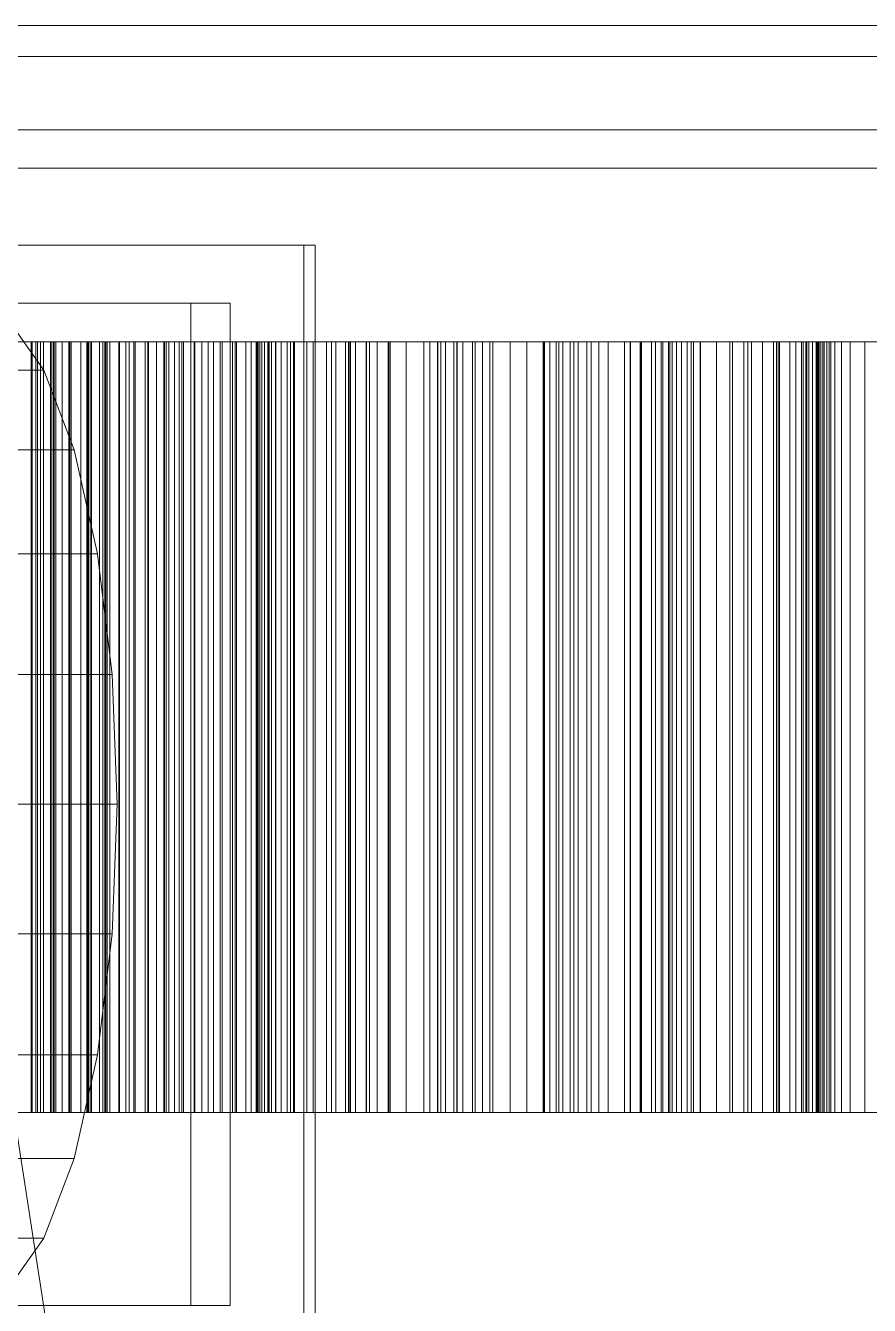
# Model space of a CAD drawing. Header units: millimetres. Extents: x -191664 to 191490, y -197311 to 10263.
# Drawn here: x 24928.1 to 25147, y -17500 to -17168 of the extents above; entities that cross this region are included whole.
import ezdxf

# ---------------------------------------------------------------- set-up
doc = ezdxf.new("R2010")
doc.units = ezdxf.units.MM
doc.layers.add('superior_briquetadora', color=7, linetype='Continuous', lineweight=0)
doc.layers.add('superior_C02', color=7, linetype='Continuous', lineweight=0)

msp = doc.modelspace()

# ---------------------------------------------------------------- linework, layer by layer
at = {"layer": 'superior_briquetadora', "color": 9, "true_color": 0xb9c3c2}
for p, q in [((24924.6, -17250), (24929.62, -17250)), ((24929.88, -17250), (24925.16, -17250)), ((24930.79, -17250), (24926.24, -17250)), ((24931.2, -17250), (24926.92, -17250)), ((24927.95, -17250), (24932.81, -17250)), ((24929.62, -17250), (24929.62, -17450)), ((24929.62, -17250), (24934.6, -17250)), ((24929.88, -17250), (24929.88, -17450)), ((24934.61, -17250), (24929.88, -17250)), ((24930.79, -17250), (24930.79, -17450)), ((24935.35, -17250), (24930.79, -17250)), ((24931.2, -17250), (24931.2, -17450)), ((24935.52, -17250), (24931.2, -17250)), ((24932.05, -17250), (24932.05, -17450)), ((24935.98, -17250), (24932.05, -17250)), ((24932.05, -17250), (24934.91, -17250)), ((24932.81, -17250), (24932.81, -17450)), ((24932.81, -17250), (24937.66, -17250)), ((24934.6, -17250), (24934.6, -17450)), ((24934.6, -17250), (24939.55, -17250)), ((24934.61, -17250), (24934.61, -17450)), ((24939.34, -17250), (24934.61, -17250)), ((24934.91, -17250), (24934.91, -17450)), ((24934.91, -17250), (24940, -17250)), ((24935.35, -17250), (24935.35, -17450)), ((24939.94, -17250), (24935.35, -17250)), ((24935.52, -17250), (24935.52, -17450)), ((24939.88, -17250), (24935.52, -17250)), ((24935.98, -17250), (24935.98, -17450)), ((24939.98, -17250), (24935.98, -17250)), ((24937.66, -17250), (24937.66, -17450)), ((24937.66, -17250), (24942.48, -17250)), ((24939.34, -17250), (24939.34, -17450)), ((24944.06, -17250), (24939.34, -17250)), ((24939.55, -17250), (24939.55, -17450)), ((24939.55, -17250), (24944.47, -17250)), ((24939.88, -17250), (24939.88, -17450)), ((24944.28, -17250), (24939.88, -17250)), ((24939.94, -17250), (24939.94, -17450)), ((24944.55, -17250), (24939.94, -17250)), ((24939.98, -17250), (24939.98, -17450)), ((24944.03, -17250), (24939.98, -17250)), ((24940, -17250), (24940, -17450)), ((24940, -17250), (24945.04, -17250)), ((24942.48, -17250), (24942.48, -17450)), ((24942.48, -17250), (24947.28, -17250)), ((24944.03, -17250), (24944.03, -17450)), ((24948.15, -17250), (24944.03, -17250)), ((24944.06, -17250), (24944.06, -17450)), ((24944.55, -17250), (24944.06, -17250)), ((24944.28, -17250), (24944.28, -17450)), ((24948.73, -17250), (24944.28, -17250)), ((24944.47, -17250), (24944.47, -17450)), ((24944.47, -17250), (24949.34, -17250)), ((24944.55, -17250), (24944.55, -17450)), ((24945.04, -17250), (24945.04, -17450)), ((24945.04, -17250), (24950.03, -17250)), ((24945.23, -17250), (24945.23, -17450)), ((24948.83, -17250), (24945.23, -17250)), ((24945.23, -17250), (24949, -17250)), ((24947.28, -17250), (24947.28, -17450)), ((24947.28, -17250), (24948.73, -17250)), ((24948.15, -17250), (24948.15, -17450)), ((24952.32, -17250), (24948.15, -17250)), ((24948.73, -17250), (24948.73, -17450)), ((24948.83, -17250), (24948.83, -17450)), ((24952.5, -17250), (24948.83, -17250)), ((24949, -17250), (24949, -17450)), ((24949, -17250), (24954.12, -17250)), ((24949.34, -17250), (24949.34, -17450)), ((24949.34, -17250), (24954.16, -17250)), ((24950.03, -17250), (24950.03, -17450)), ((24950.03, -17250), (24954.97, -17250)), ((24952.32, -17250), (24952.32, -17450)), ((24956.56, -17250), (24952.32, -17250)), ((24952.5, -17250), (24952.5, -17450)), ((24956.25, -17250), (24952.5, -17250)), ((24954.12, -17250), (24954.12, -17450)), ((24954.12, -17250), (24959.17, -17250)), ((24954.16, -17250), (24954.16, -17450)), ((24954.16, -17250), (24956.56, -17250)), ((24954.97, -17250), (24954.97, -17450)), ((24954.97, -17250), (24959.85, -17250)), ((24956.25, -17250), (24956.25, -17450)), ((24960.07, -17250), (24956.25, -17250)), ((24956.56, -17250), (24956.56, -17450)), ((24959.17, -17250), (24959.17, -17450)), ((24959.17, -17250), (24964.16, -17250)), ((24959.85, -17250), (24959.85, -17450)), ((24959.85, -17250), (24964.65, -17250)), ((24960.07, -17250), (24960.07, -17450)), ((24963.98, -17250), (24960.07, -17250)), ((24962.1, -17250), (24962.1, -17450)), ((24965.32, -17250), (24962.1, -17250)), ((24962.1, -17250), (24966.74, -17250)), ((24963.98, -17250), (24963.98, -17450)), ((24967.97, -17250), (24963.98, -17250)), ((24964.16, -17250), (24964.16, -17450)), ((24964.16, -17250), (24969.07, -17250)), ((24964.65, -17250), (24964.65, -17450)), ((24964.65, -17250), (24967.97, -17250)), ((24965.32, -17250), (24965.32, -17450)), ((24968.64, -17250), (24965.32, -17250)), ((24966.74, -17250), (24966.74, -17450)), ((24966.74, -17250), (24971.84, -17250)), ((24967.97, -17250), (24967.97, -17450)), ((24968.64, -17250), (24968.64, -17450)), ((24972.04, -17250), (24968.64, -17250)), ((24969.07, -17250), (24969.07, -17450)), ((24969.07, -17250), (24973.9, -17250)), ((24971.84, -17250), (24971.84, -17450)), ((24971.84, -17250), (24976.85, -17250)), ((24972.04, -17250), (24972.04, -17450)), ((24975.54, -17250), (24972.04, -17250)), ((24973.9, -17250), (24973.9, -17450)), ((24973.9, -17250), (24978.64, -17250)), ((24975.54, -17250), (24975.54, -17450)), ((24979.14, -17250), (24975.54, -17250)), ((24976.85, -17250), (24976.85, -17450)), ((24976.85, -17250), (24981.79, -17250)), ((24978.64, -17250), (24978.64, -17450)), ((24978.64, -17250), (24982.85, -17250)), ((24979.14, -17250), (24979.14, -17450)), ((24982.85, -17250), (24979.14, -17250)), ((24981.79, -17250), (24981.79, -17450)), ((24981.79, -17250), (24986.63, -17250)), ((24982.49, -17250), (24982.49, -17450)), ((24985.31, -17250), (24982.49, -17250)), ((24982.49, -17250), (24987.97, -17250)), ((24982.85, -17250), (24982.85, -17450)), ((24985.31, -17250), (24985.31, -17450)), ((24988.24, -17250), (24985.31, -17250)), ((24986.63, -17250), (24986.63, -17450)), ((24986.63, -17250), (24991.37, -17250)), ((24987.97, -17250), (24987.97, -17450)), ((24987.97, -17250), (24992.99, -17250)), ((24988.19, -17250), (24988.26, -17250)), ((24988.19, -17450), (24988.19, -17250)), ((24988.24, -17250), (24988.24, -17450)), ((24991.27, -17250), (24988.24, -17250)), ((24988.26, -17250), (24988.49, -17250)), ((24988.26, -17450), (24988.26, -17250)), ((24988.49, -17250), (24988.88, -17250)), ((24988.49, -17450), (24988.49, -17250)), ((24988.88, -17250), (24989.41, -17250)), ((24988.88, -17450), (24988.88, -17250)), ((24989.41, -17250), (24990.1, -17250)), ((24989.41, -17450), (24989.41, -17250)), ((24990.1, -17250), (24990.95, -17250)), ((24990.1, -17450), (24990.1, -17250)), ((24990.95, -17250), (24991.94, -17250)), ((24990.95, -17450), (24990.95, -17250)), ((24991.27, -17250), (24991.27, -17450)), ((24994.41, -17250), (24991.27, -17250)), ((24991.37, -17250), (24991.37, -17450)), ((24991.37, -17250), (24995.99, -17250)), ((24991.94, -17250), (24993.09, -17250)), ((24991.94, -17450), (24991.94, -17250)), ((24992.99, -17250), (24992.99, -17450)), ((24992.99, -17250), (24997.92, -17250)), ((24996.85, -17250), (24993.09, -17250)), ((24993.09, -17450), (24993.09, -17250)), ((24994.41, -17250), (24994.41, -17450)), ((24997.67, -17250), (24994.41, -17250)), ((24995.99, -17250), (24995.99, -17450)), ((24995.99, -17250), (25001.06, -17250)), ((25003.22, -17250), (24996.85, -17250)), ((24996.85, -17450), (24996.85, -17250)), ((24997.67, -17250), (24997.67, -17450)), ((25001.06, -17250), (24997.67, -17250)), ((24997.92, -17250), (24997.92, -17450)), ((24997.92, -17250), (25002.75, -17250)), ((25001.06, -17250), (25001.06, -17450)), ((25002.75, -17250), (25002.75, -17450)), ((25002.75, -17250), (25007.48, -17250)), ((25011.94, -17250), (25003.22, -17250)), ((25003.22, -17450), (25003.22, -17250)), ((25006.21, -17250), (25006.21, -17450)), ((25008.61, -17250), (25006.21, -17250)), ((25006.21, -17250), (25012.47, -17250)), ((25007.48, -17250), (25007.48, -17450)), ((25007.48, -17250), (25012.08, -17250)), ((25008.61, -17250), (25008.61, -17450)), ((25011.11, -17250), (25008.61, -17250)), ((25011.11, -17250), (25011.11, -17450)), ((25013.74, -17250), (25011.11, -17250)), ((25022.69, -17250), (25011.94, -17250)), ((25011.94, -17450), (25011.94, -17250)), ((25012.08, -17250), (25012.08, -17450)), ((25012.08, -17250), (25016.55, -17250)), ((25012.47, -17250), (25012.47, -17450)), ((25012.47, -17250), (25017.37, -17250)), ((25013.74, -17250), (25013.74, -17450)), ((25016.49, -17250), (25013.74, -17250)), ((25016.49, -17250), (25016.49, -17450)), ((25019.37, -17250), (25016.49, -17250)), ((25016.55, -17250), (25016.55, -17450)), ((25016.55, -17250), (25022.41, -17250)), ((25017.37, -17250), (25017.37, -17450)), ((25017.37, -17250), (25022.17, -17250)), ((25019.37, -17250), (25019.37, -17450)), ((25022.41, -17250), (25019.37, -17250)), ((25022.17, -17250), (25022.17, -17450)), ((25022.17, -17250), (25026.85, -17250)), ((25022.41, -17250), (25022.41, -17450)), ((25035.04, -17250), (25022.69, -17250)), ((25022.69, -17450), (25022.69, -17250)), ((25026.85, -17250), (25026.85, -17450)), ((25026.85, -17250), (25031.41, -17250)), ((25031.41, -17250), (25031.41, -17450)), ((25031.41, -17250), (25035.83, -17250)), ((25033.04, -17250), (25033.04, -17450)), ((25034.98, -17250), (25033.04, -17250)), ((25033.04, -17250), (25040.01, -17250)), ((25034.98, -17250), (25034.98, -17450)), ((25037.04, -17250), (25034.98, -17250)), ((25048.53, -17250), (25035.04, -17250)), ((25035.04, -17450), (25035.04, -17250)), ((25035.83, -17250), (25035.83, -17450)), ((25035.83, -17250), (25040.1, -17250)), ((25037.04, -17250), (25037.04, -17450)), ((25039.23, -17250), (25037.04, -17250)), ((25039.23, -17250), (25039.23, -17450)), ((25041.57, -17250), (25039.23, -17250)), ((25040.01, -17250), (25040.01, -17450)), ((25040.01, -17250), (25044.75, -17250)), ((25040.1, -17250), (25040.1, -17450)), ((25040.1, -17250), (25046.71, -17250)), ((25041.57, -17250), (25041.57, -17450)), ((25044.06, -17250), (25041.57, -17250)), ((25044.06, -17250), (25044.06, -17450)), ((25046.71, -17250), (25044.06, -17250)), ((25044.75, -17250), (25044.75, -17450)), ((25044.75, -17250), (25049.36, -17250)), ((25046.71, -17250), (25046.71, -17450)), ((25062.63, -17250), (25048.53, -17250)), ((25048.53, -17450), (25048.53, -17250)), ((25049.36, -17250), (25049.36, -17450)), ((25049.36, -17250), (25053.85, -17250)), ((25053.85, -17250), (25053.85, -17450)), ((25053.85, -17250), (25058.2, -17250)), ((25058.2, -17250), (25058.2, -17450)), ((25058.2, -17250), (25062.4, -17250)), ((25062.4, -17250), (25062.4, -17450)), ((25062.4, -17250), (25066.43, -17250)), ((25076.81, -17250), (25062.63, -17250)), ((25062.63, -17450), (25062.63, -17250)), ((25062.71, -17250), (25062.71, -17450)), ((25064.17, -17250), (25062.71, -17250)), ((25062.71, -17250), (25070.33, -17250)), ((25064.17, -17250), (25064.17, -17450)), ((25065.77, -17250), (25064.17, -17250)), ((25065.77, -17250), (25065.77, -17450)), ((25067.52, -17250), (25065.77, -17250)), ((25066.43, -17250), (25066.43, -17450)), ((25066.43, -17250), (25073.73, -17250)), ((25067.52, -17250), (25067.52, -17450)), ((25069.41, -17250), (25067.52, -17250)), ((25069.41, -17250), (25069.41, -17450)), ((25071.48, -17250), (25069.41, -17250)), ((25070.33, -17250), (25070.33, -17450)), ((25070.33, -17250), (25074.85, -17250)), ((25071.48, -17250), (25071.48, -17450)), ((25073.73, -17250), (25071.48, -17250)), ((25073.73, -17250), (25073.73, -17450)), ((25074.85, -17250), (25074.85, -17450)), ((25074.85, -17250), (25079.24, -17250)), ((25090.51, -17250), (25076.81, -17250)), ((25076.81, -17450), (25076.81, -17250)), ((25079.24, -17250), (25079.24, -17450)), ((25079.24, -17250), (25083.5, -17250)), ((25083.5, -17250), (25083.5, -17450)), ((25083.5, -17250), (25087.6, -17250)), ((25084.98, -17250), (25087.66, -17250)), ((25085.07, -17250), (25084.98, -17250)), ((25084.98, -17450), (25084.98, -17250)), ((25087.93, -17250), (25085.07, -17250)), ((25085.07, -17450), (25085.07, -17250)), ((25087.6, -17250), (25087.6, -17450)), ((25087.6, -17250), (25091.53, -17250)), ((25087.66, -17250), (25093.02, -17250)), ((25087.66, -17450), (25087.66, -17250)), ((25093.45, -17250), (25087.93, -17250)), ((25087.93, -17450), (25087.93, -17250)), ((25103.22, -17250), (25090.51, -17250)), ((25090.51, -17450), (25090.51, -17250)), ((25091.53, -17250), (25091.53, -17450)), ((25091.53, -17250), (25095.28, -17250)), ((25093.02, -17250), (25100.84, -17250)), ((25093.02, -17450), (25093.02, -17250)), ((25101.42, -17250), (25093.45, -17250)), ((25093.45, -17450), (25093.45, -17250)), ((25094.93, -17250), (25094.93, -17450)), ((25095.91, -17250), (25094.93, -17250)), ((25094.93, -17250), (25103.13, -17250)), ((25095.28, -17250), (25095.28, -17450)), ((25095.28, -17250), (25103.19, -17250)), ((25095.91, -17250), (25095.91, -17450)), ((25097.03, -17250), (25095.91, -17250)), ((25097.03, -17250), (25097.03, -17450)), ((25098.31, -17250), (25097.03, -17250)), ((25098.31, -17250), (25098.31, -17450)), ((25099.75, -17250), (25098.31, -17250)), ((25099.75, -17250), (25099.75, -17450)), ((25101.37, -17250), (25099.75, -17250)), ((25100.84, -17250), (25110.82, -17250)), ((25100.84, -17450), (25100.84, -17250)), ((25101.37, -17250), (25101.37, -17450)), ((25103.19, -17250), (25101.37, -17250)), ((25111.54, -17250), (25101.42, -17250)), ((25101.42, -17450), (25101.42, -17250)), ((25103.13, -17250), (25103.13, -17450)), ((25103.13, -17250), (25107.4, -17250)), ((25103.19, -17250), (25103.19, -17450)), ((25114.44, -17250), (25103.22, -17250)), ((25103.22, -17450), (25103.22, -17250)), ((25107.4, -17250), (25107.4, -17450)), ((25107.4, -17250), (25111.52, -17250)), ((25110.82, -17250), (25116.43, -17250)), ((25110.82, -17450), (25110.82, -17250)), ((25111.52, -17250), (25111.52, -17450)), ((25111.52, -17250), (25115.5, -17250)), ((25123.4, -17250), (25111.54, -17250)), ((25111.54, -17450), (25111.54, -17250)), ((25123.74, -17250), (25114.44, -17250)), ((25114.44, -17450), (25114.44, -17250)), ((25115.5, -17250), (25115.5, -17450)), ((25115.5, -17250), (25119.31, -17250)), ((25116.43, -17250), (25122.13, -17250)), ((25116.43, -17450), (25116.43, -17250)), ((25119.31, -17250), (25119.31, -17450)), ((25119.31, -17250), (25122.94, -17250)), ((25122.13, -17250), (25127.92, -17250)), ((25122.13, -17450), (25122.13, -17250)), ((25122.94, -17250), (25122.94, -17450)), ((25122.94, -17250), (25126.37, -17250)), ((25136.57, -17250), (25123.4, -17250)), ((25123.4, -17450), (25123.4, -17250)), ((25130.77, -17250), (25123.74, -17250)), ((25123.74, -17450), (25123.74, -17250)), ((25126.37, -17250), (25126.37, -17450)), ((25126.37, -17250), (25134.82, -17250)), ((25127.92, -17250), (25133.8, -17250)), ((25127.92, -17450), (25127.92, -17250)), ((25129.4, -17250), (25129.4, -17450)), ((25129.88, -17250), (25129.4, -17250)), ((25129.4, -17250), (25138.1, -17250)), ((25129.88, -17250), (25129.88, -17450)), ((25130.51, -17250), (25129.88, -17250)), ((25130.51, -17250), (25130.51, -17450)), ((25131.31, -17250), (25130.51, -17250)), ((25135.25, -17250), (25130.77, -17250)), ((25130.77, -17450), (25130.77, -17250)), ((25131.31, -17250), (25131.31, -17450)), ((25132.28, -17250), (25131.31, -17250)), ((25132.28, -17250), (25132.28, -17450)), ((25133.45, -17250), (25132.28, -17250)), ((25133.19, -17250), (25133.23, -17250)), ((25133.19, -17450), (25133.19, -17250)), ((25133.23, -17250), (25133.36, -17250)), ((25133.23, -17450), (25133.23, -17250)), ((25133.36, -17250), (25133.58, -17250)), ((25133.36, -17450), (25133.36, -17250)), ((25133.45, -17250), (25133.45, -17450)), ((25134.82, -17250), (25133.45, -17250)), ((25133.58, -17250), (25133.89, -17250)), ((25133.58, -17450), (25133.58, -17250)), ((25133.8, -17250), (25139.77, -17250)), ((25133.8, -17450), (25133.8, -17250)), ((25133.89, -17250), (25134.29, -17250)), ((25133.89, -17450), (25133.89, -17250)), ((25134.29, -17250), (25134.77, -17250)), ((25134.29, -17450), (25134.29, -17250)), ((25134.77, -17250), (25135.34, -17250)), ((25134.77, -17450), (25134.77, -17250)), ((25134.82, -17250), (25134.82, -17450)), ((25137.02, -17250), (25135.25, -17250)), ((25135.25, -17450), (25135.25, -17250)), ((25135.34, -17250), (25136, -17250)), ((25135.34, -17450), (25135.34, -17250)), ((25136, -17250), (25137.02, -17250)), ((25136, -17450), (25136, -17250)), ((25150.53, -17250), (25136.57, -17250)), ((25136.57, -17450), (25136.57, -17250)), ((25137.02, -17450), (25137.02, -17250)), ((25138.1, -17250), (25138.1, -17450)), ((25138.1, -17250), (25142.07, -17250)), ((25139.77, -17250), (25145.83, -17250)), ((25139.77, -17450), (25139.77, -17250)), ((25142.07, -17250), (25142.07, -17450)), ((25142.07, -17250), (25145.88, -17250)), ((25145.83, -17250), (25151.97, -17250)), ((25145.83, -17450), (25145.83, -17250)), ((25145.88, -17250), (25145.88, -17450)), ((25145.88, -17250), (25149.54, -17250)), ((24924.6, -17450), (24929.62, -17450)), ((24929.88, -17450), (24925.16, -17450)), ((24930.79, -17450), (24926.24, -17450)), ((24931.2, -17450), (24926.92, -17450)), ((24927.95, -17450), (24932.81, -17450)), ((24929.62, -17450), (24934.6, -17450)), ((24934.61, -17450), (24929.88, -17450)), ((24935.35, -17450), (24930.79, -17450)), ((24935.52, -17450), (24931.2, -17450)), ((24935.98, -17450), (24932.05, -17450)), ((24932.05, -17450), (24934.91, -17450)), ((24932.81, -17450), (24937.66, -17450)), ((24934.6, -17450), (24939.55, -17450)), ((24939.34, -17450), (24934.61, -17450)), ((24934.91, -17450), (24940, -17450)), ((24939.94, -17450), (24935.35, -17450)), ((24939.88, -17450), (24935.52, -17450)), ((24939.98, -17450), (24935.98, -17450)), ((24937.66, -17450), (24942.48, -17450)), ((24944.06, -17450), (24939.34, -17450)), ((24939.55, -17450), (24944.47, -17450)), ((24944.28, -17450), (24939.88, -17450)), ((24944.55, -17450), (24939.94, -17450)), ((24944.03, -17450), (24939.98, -17450)), ((24940, -17450), (24945.04, -17450)), ((24942.48, -17450), (24947.28, -17450)), ((24948.15, -17450), (24944.03, -17450)), ((24944.55, -17450), (24944.06, -17450)), ((24948.73, -17450), (24944.28, -17450)), ((24944.47, -17450), (24949.34, -17450)), ((24945.04, -17450), (24950.03, -17450)), ((24948.83, -17450), (24945.23, -17450)), ((24945.23, -17450), (24949, -17450)), ((24947.28, -17450), (24948.73, -17450)), ((24952.32, -17450), (24948.15, -17450)), ((24952.5, -17450), (24948.83, -17450)), ((24949, -17450), (24954.12, -17450)), ((24949.34, -17450), (24954.16, -17450)), ((24950.03, -17450), (24954.97, -17450)), ((24956.56, -17450), (24952.32, -17450)), ((24956.25, -17450), (24952.5, -17450)), ((24954.12, -17450), (24959.17, -17450)), ((24954.16, -17450), (24956.56, -17450)), ((24954.97, -17450), (24959.85, -17450)), ((24960.07, -17450), (24956.25, -17450)), ((24959.17, -17450), (24964.16, -17450)), ((24959.85, -17450), (24964.65, -17450)), ((24963.98, -17450), (24960.07, -17450)), ((24965.32, -17450), (24962.1, -17450)), ((24962.1, -17450), (24966.74, -17450)), ((24967.97, -17450), (24963.98, -17450)), ((24964.16, -17450), (24969.07, -17450)), ((24964.65, -17450), (24967.97, -17450)), ((24968.64, -17450), (24965.32, -17450)), ((24966.74, -17450), (24971.84, -17450)), ((24972.04, -17450), (24968.64, -17450)), ((24969.07, -17450), (24973.9, -17450)), ((24971.84, -17450), (24976.85, -17450)), ((24975.54, -17450), (24972.04, -17450)), ((24973.9, -17450), (24978.64, -17450)), ((24979.14, -17450), (24975.54, -17450)), ((24976.85, -17450), (24981.79, -17450)), ((24978.64, -17450), (24982.85, -17450)), ((24982.85, -17450), (24979.14, -17450)), ((24981.79, -17450), (24986.63, -17450)), ((24985.31, -17450), (24982.49, -17450)), ((24982.49, -17450), (24987.97, -17450)), ((24988.24, -17450), (24985.31, -17450)), ((24986.63, -17450), (24991.37, -17450)), ((24987.97, -17450), (24992.99, -17450)), ((24988.26, -17450), (24988.19, -17450)), ((24991.27, -17450), (24988.24, -17450)), ((24988.49, -17450), (24988.26, -17450)), ((24988.88, -17450), (24988.49, -17450)), ((24989.41, -17450), (24988.88, -17450)), ((24990.1, -17450), (24989.41, -17450)), ((24990.95, -17450), (24990.1, -17450)), ((24991.94, -17450), (24990.95, -17450)), ((24994.41, -17450), (24991.27, -17450)), ((24991.37, -17450), (24995.99, -17450)), ((24993.09, -17450), (24991.94, -17450)), ((24992.99, -17450), (24997.92, -17450)), ((24996.85, -17450), (24993.09, -17450)), ((24997.67, -17450), (24994.41, -17450)), ((24995.99, -17450), (25001.06, -17450)), ((25003.22, -17450), (24996.85, -17450)), ((25001.06, -17450), (24997.67, -17450)), ((24997.92, -17450), (25002.75, -17450)), ((25002.75, -17450), (25007.48, -17450)), ((25003.22, -17450), (25011.94, -17450)), ((25008.61, -17450), (25006.21, -17450)), ((25006.21, -17450), (25012.47, -17450)), ((25007.48, -17450), (25012.08, -17450)), ((25011.11, -17450), (25008.61, -17450)), ((25013.74, -17450), (25011.11, -17450)), ((25011.94, -17450), (25022.69, -17450)), ((25012.08, -17450), (25016.55, -17450)), ((25012.47, -17450), (25017.37, -17450)), ((25016.49, -17450), (25013.74, -17450)), ((25019.37, -17450), (25016.49, -17450)), ((25016.55, -17450), (25022.41, -17450)), ((25017.37, -17450), (25022.17, -17450)), ((25022.41, -17450), (25019.37, -17450)), ((25022.17, -17450), (25026.85, -17450)), ((25022.69, -17450), (25035.04, -17450)), ((25026.85, -17450), (25031.41, -17450)), ((25031.41, -17450), (25035.83, -17450)), ((25034.98, -17450), (25033.04, -17450)), ((25033.04, -17450), (25040.01, -17450)), ((25037.04, -17450), (25034.98, -17450)), ((25035.04, -17450), (25048.53, -17450)), ((25035.83, -17450), (25040.1, -17450)), ((25039.23, -17450), (25037.04, -17450)), ((25041.57, -17450), (25039.23, -17450)), ((25040.01, -17450), (25044.75, -17450)), ((25040.1, -17450), (25046.71, -17450)), ((25044.06, -17450), (25041.57, -17450)), ((25046.71, -17450), (25044.06, -17450)), ((25044.75, -17450), (25049.36, -17450)), ((25048.53, -17450), (25062.63, -17450)), ((25049.36, -17450), (25053.85, -17450)), ((25053.85, -17450), (25058.2, -17450)), ((25058.2, -17450), (25062.4, -17450)), ((25062.4, -17450), (25066.43, -17450)), ((25062.63, -17450), (25076.81, -17450)), ((25064.17, -17450), (25062.71, -17450)), ((25062.71, -17450), (25070.33, -17450)), ((25065.77, -17450), (25064.17, -17450)), ((25067.52, -17450), (25065.77, -17450)), ((25066.43, -17450), (25073.73, -17450)), ((25069.41, -17450), (25067.52, -17450)), ((25071.48, -17450), (25069.41, -17450)), ((25070.33, -17450), (25074.85, -17450)), ((25073.73, -17450), (25071.48, -17450)), ((25074.85, -17450), (25079.24, -17450)), ((25076.81, -17450), (25090.51, -17450)), ((25079.24, -17450), (25083.5, -17450)), ((25083.5, -17450), (25087.6, -17450)), ((25085.07, -17450), (25084.98, -17450)), ((25084.98, -17450), (25087.66, -17450)), ((25087.93, -17450), (25085.07, -17450)), ((25087.6, -17450), (25091.53, -17450)), ((25087.66, -17450), (25093.02, -17450)), ((25093.45, -17450), (25087.93, -17450)), ((25090.51, -17450), (25103.22, -17450)), ((25091.53, -17450), (25095.28, -17450)), ((25093.02, -17450), (25100.84, -17450)), ((25101.42, -17450), (25093.45, -17450)), ((25095.91, -17450), (25094.93, -17450)), ((25094.93, -17450), (25103.13, -17450)), ((25095.28, -17450), (25103.19, -17450)), ((25097.03, -17450), (25095.91, -17450)), ((25098.31, -17450), (25097.03, -17450)), ((25099.75, -17450), (25098.31, -17450)), ((25101.37, -17450), (25099.75, -17450)), ((25100.84, -17450), (25110.82, -17450)), ((25103.19, -17450), (25101.37, -17450)), ((25111.54, -17450), (25101.42, -17450)), ((25103.13, -17450), (25107.4, -17450)), ((25103.22, -17450), (25114.44, -17450)), ((25107.4, -17450), (25111.52, -17450)), ((25110.82, -17450), (25116.43, -17450)), ((25111.52, -17450), (25115.5, -17450)), ((25123.4, -17450), (25111.54, -17450)), ((25114.44, -17450), (25123.74, -17450)), ((25115.5, -17450), (25119.31, -17450)), ((25116.43, -17450), (25122.13, -17450)), ((25119.31, -17450), (25122.94, -17450)), ((25122.13, -17450), (25127.92, -17450)), ((25122.94, -17450), (25126.37, -17450)), ((25136.57, -17450), (25123.4, -17450)), ((25123.74, -17450), (25130.77, -17450)), ((25126.37, -17450), (25134.82, -17450)), ((25127.92, -17450), (25133.8, -17450)), ((25129.88, -17450), (25129.4, -17450)), ((25129.4, -17450), (25138.1, -17450)), ((25130.51, -17450), (25129.88, -17450)), ((25131.31, -17450), (25130.51, -17450)), ((25130.77, -17450), (25135.25, -17450)), ((25132.28, -17450), (25131.31, -17450)), ((25133.45, -17450), (25132.28, -17450)), ((25133.23, -17450), (25133.19, -17450)), ((25133.36, -17450), (25133.23, -17450)), ((25133.58, -17450), (25133.36, -17450)), ((25134.82, -17450), (25133.45, -17450)), ((25133.89, -17450), (25133.58, -17450)), ((25133.8, -17450), (25139.77, -17450)), ((25134.29, -17450), (25133.89, -17450)), ((25134.77, -17450), (25134.29, -17450)), ((25135.34, -17450), (25134.77, -17450)), ((25135.25, -17450), (25137.02, -17450)), ((25136, -17450), (25135.34, -17450)), ((25137.02, -17450), (25136, -17450)), ((25150.53, -17450), (25136.57, -17450)), ((25138.1, -17450), (25142.07, -17450)), ((25139.77, -17450), (25145.83, -17450)), ((25142.07, -17450), (25145.88, -17450)), ((25145.83, -17450), (25151.97, -17450)), ((25145.88, -17450), (25149.54, -17450))]:
    msp.add_line(p, q, dxfattribs=at)
at = {"layer": 'superior_C02', "color": 33, "true_color": 0xb6a256}
for p, q in [((24350.1, -17168), (25349.1, -17168)), ((25367.28, -17168), (24368.28, -17168)), ((24350.1, -17176), (25349.1, -17176)), ((24368.28, -17176), (25367.28, -17176))]:
    msp.add_line(p, q, dxfattribs=at)
at = {"layer": 'superior_C02', "color": 9, "true_color": 0xbac6cb}
for p, q in [((24351.24, -17195), (25345.18, -17195)), ((25345.94, -17195), (24352, -17195)), ((24361.86, -17195), (25362.72, -17195)), ((25363, -17195), (24362.14, -17195)), ((24351.24, -17205), (25345.18, -17205)), ((24352, -17205), (25345.94, -17205)), ((24361.86, -17205), (25362.72, -17205)), ((24362.14, -17205), (25363, -17205))]:
    msp.add_line(p, q, dxfattribs=at)
at = {"layer": 'superior_C02', "color": 139, "true_color": 0x354b57}
for p, q in [((25000.35, -17225), (24273.53, -17225)), ((24276.45, -17225), (25003.27, -17225)), ((25000.35, -17515), (25000.35, -17225)), ((25000.35, -17225), (25003.27, -17225)), ((25003.27, -17225), (25003.27, -17515)), ((24970.99, -17240), (24473.69, -17240)), ((24483.92, -17240), (24981.22, -17240)), ((24970.99, -17500), (24970.99, -17240)), ((24970.99, -17240), (24981.22, -17240)), ((24981.22, -17240), (24981.22, -17500)), ((24942.79, -17564.86), (24904.21, -17314.86)), ((24473.69, -17500), (24970.99, -17500)), ((24981.22, -17500), (24483.92, -17500)), ((24981.22, -17500), (24970.99, -17500))]:
    msp.add_line(p, q, dxfattribs=at)
at = {"layer": 'superior_C02', "color": 147, "true_color": 0x1f7180}
for p, q in [((24932.87, -17257.42), (24923.7, -17244.43)), ((24473.82, -17257.42), (24932.87, -17257.42)), ((24940.74, -17278.08), (24932.87, -17257.42)), ((24481.69, -17278.08), (24940.74, -17278.08)), ((24946.77, -17305), (24940.74, -17278.08)), ((24487.73, -17305), (24946.77, -17305)), ((24950.57, -17336.35), (24946.77, -17305)), ((24491.53, -17336.35), (24950.57, -17336.35)), ((24951.86, -17370), (24950.57, -17336.35)), ((24492.82, -17370), (24951.86, -17370)), ((24950.57, -17403.65), (24951.86, -17370)), ((24491.53, -17403.65), (24950.57, -17403.65)), ((24946.77, -17435), (24950.57, -17403.65)), ((24487.73, -17435), (24946.77, -17435)), ((24940.74, -17461.92), (24946.77, -17435)), ((24481.69, -17461.92), (24940.74, -17461.92)), ((24932.87, -17482.58), (24940.74, -17461.92)), ((24473.82, -17482.58), (24932.87, -17482.58)), ((24923.7, -17495.57), (24932.87, -17482.58))]:
    msp.add_line(p, q, dxfattribs=at)

doc.saveas('drawing.dxf')
